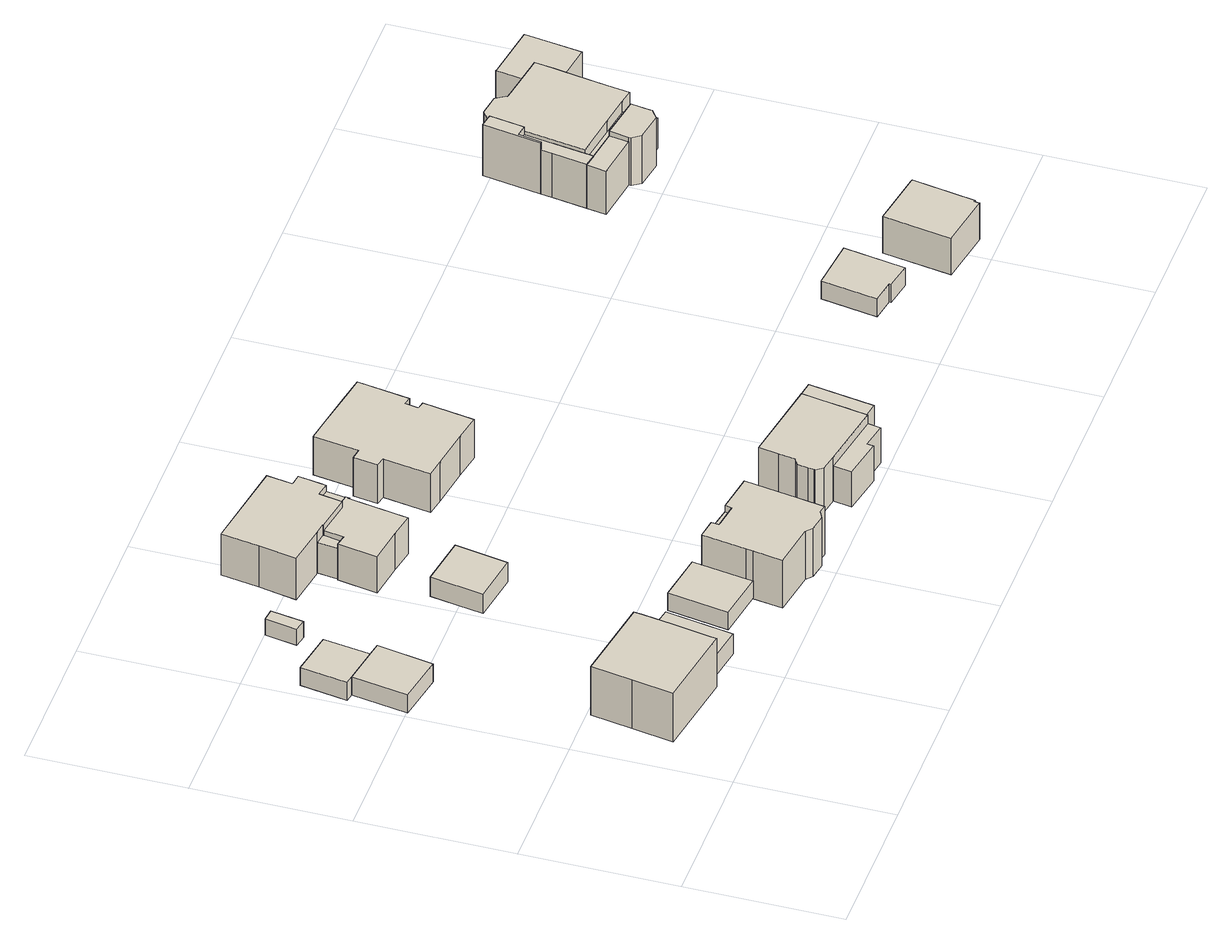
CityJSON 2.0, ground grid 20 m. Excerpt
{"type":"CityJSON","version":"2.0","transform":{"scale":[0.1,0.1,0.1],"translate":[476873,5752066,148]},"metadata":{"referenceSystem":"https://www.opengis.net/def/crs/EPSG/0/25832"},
"CityObjects":{
"building1":{"type":"Building","attributes":{"Gemeindeschluessel":"05754036","BezugspunktDach":"2000","function":"31001_1010","measuredHeight":8.88},"address":[{"country":"Germany","locality":"Schloß Holte-Stukenbrock","thoroughfareNumber":"26","thoroughfareName":"Am Forthof"}],"geometry":[{"type":"Solid","lod":"1","boundaries":[[[[0,1,2,3,4,5,6,7]],[[8,9,10,11,12,13,14,15]],[[8,15,7,6]],[[9,8,6,5]],[[10,9,5,4]],[[11,10,4,3]],[[12,11,3,2]],[[13,12,2,1]],[[14,13,1,0]],[[15,14,0,7]]]]}]},
"building2":{"type":"Building","attributes":{"Gemeindeschluessel":"05754036","BezugspunktDach":"2000","function":"31001_2463","measuredHeight":2.74},"address":[{"country":"Germany","locality":"Schloß Holte-Stukenbrock","thoroughfareNumber":"11","thoroughfareName":"Am Forthof"}],"geometry":[{"type":"Solid","lod":"1","boundaries":[[[[16,17,18,19,20]],[[21,22,23,24,25]],[[21,25,20,19]],[[22,21,19,18]],[[23,22,18,17]],[[24,23,17,16]],[[25,24,16,20]]]]}]},
"building3":{"type":"Building","attributes":{"Gemeindeschluessel":"05754036","BezugspunktDach":"2000","function":"51009_1610","measuredHeight":2.7},"address":[{"country":"Germany"}],"geometry":[{"type":"Solid","lod":"1","boundaries":[[[[26,27,17,16,28]],[[24,23,29,30,31]],[[24,31,28,16]],[[23,24,16,17]],[[29,23,17,27]],[[30,29,27,26]],[[31,30,26,28]]]]}]},
"building4":{"type":"Building","attributes":{"Gemeindeschluessel":"05754036","BezugspunktDach":"2000","function":"31001_2463","measuredHeight":3},"address":[{"country":"Germany","locality":"Schloß Holte-Stukenbrock","thoroughfareNumber":"26","thoroughfareName":"Am Forthof"}],"geometry":[{"type":"Solid","lod":"1","boundaries":[[[[32,33,34,35]],[[36,37,38,39]],[[36,39,35,34]],[[37,36,34,33]],[[38,37,33,32]],[[39,38,32,35]]]]}]},
"building5":{"type":"Building","attributes":{"Gemeindeschluessel":"05754036","BezugspunktDach":"2000","function":"51009_1610","measuredHeight":2.48},"address":[{"country":"Germany"}],"geometry":[{"type":"Solid","lod":"1","boundaries":[[[[40,41,42,43]],[[44,45,46,47]],[[44,47,43,42]],[[45,44,42,41]],[[46,45,41,40]],[[47,46,40,43]]]]}]},
"building6":{"type":"Building","attributes":{"Gemeindeschluessel":"05754036","BezugspunktDach":"2000","function":"31001_2463","measuredHeight":2.63},"address":[{"country":"Germany","locality":"Schloß Holte-Stukenbrock","thoroughfareNumber":"30","thoroughfareName":"Am Forthof"}],"geometry":[{"type":"Solid","lod":"1","boundaries":[[[[48,49,50,51,52]],[[53,54,55,56,57]],[[53,57,52,51]],[[54,53,51,50]],[[55,54,50,49]],[[56,55,49,48]],[[57,56,48,52]]]]}]},
"building7":{"type":"Building","attributes":{"Gemeindeschluessel":"05754036","BezugspunktDach":"2000","function":"31001_2463","measuredHeight":2.87},"address":[{"country":"Germany","locality":"Schloß Holte-Stukenbrock","thoroughfareNumber":"13","thoroughfareName":"Am Forthof"}],"geometry":[{"type":"Solid","lod":"1","boundaries":[[[[58,59,60,61]],[[62,63,64,65]],[[62,65,61,60]],[[63,62,60,59]],[[64,63,59,58]],[[65,64,58,61]]]]}]},
"building8":{"type":"Building","attributes":{"Gemeindeschluessel":"05754036","function":"31001_1010"},"address":[{"country":"Germany","locality":"Schloß Holte-Stukenbrock","thoroughfareNumber":"30","thoroughfareName":"Am Forthof"}],"children":["building8-1","building8-2"]},
"building8-1":{"type":"BuildingPart","attributes":{"BezugspunktDach":"2000","measuredHeight":8.7},"parents":["building8"],"geometry":[{"type":"Solid","lod":"1","boundaries":[[[[66,67,68,69,70,71,72,73,74,75,76,77,78,79,80]],[[81,82,83,84,85,86,87,88,89,90,91,92,93,94,95]],[[81,95,80,79]],[[82,81,79,78]],[[83,82,78,77]],[[84,83,77,76]],[[85,84,76,75]],[[86,85,75,74]],[[87,86,74,73]],[[88,87,73,72]],[[89,88,72,71]],[[90,89,71,70]],[[91,90,70,69]],[[92,91,69,68]],[[93,92,68,67]],[[94,93,67,66]],[[95,94,66,80]]]]}]},
"building8-2":{"type":"BuildingPart","attributes":{"BezugspunktDach":"2000","measuredHeight":5.95},"address":[{"country":"Germany","locality":"Schloß Holte-Stukenbrock","thoroughfareNumber":"30","thoroughfareName":"Am Forthof"}],"parents":["building8"],"geometry":[{"type":"Solid","lod":"1","boundaries":[[[[96,97,98,99]],[[100,101,102,103]],[[100,103,99,98]],[[101,100,98,97]],[[102,101,97,96]],[[103,102,96,99]]]]}]},
"building9":{"type":"Building","attributes":{"Gemeindeschluessel":"05754036","function":"31001_1010"},"address":[{"country":"Germany","locality":"Schloß Holte-Stukenbrock","thoroughfareNumber":"13","thoroughfareName":"Am Forthof"}],"children":["building9-1","building9-2","building9-3","building9-4"]},
"building9-1":{"type":"BuildingPart","attributes":{"BezugspunktDach":"2000","measuredHeight":8.66},"parents":["building9"],"geometry":[{"type":"Solid","lod":"1","boundaries":[[[[104,105,106,107,108,109,110,111,112,113,114,115,116,117,118]],[[119,120,121,122,123,124,125,126,127,128,129,130,131,132,133]],[[119,133,118,117]],[[120,119,117,116]],[[121,120,116,115]],[[122,121,115,114]],[[123,122,114,113]],[[124,123,113,112]],[[125,124,112,111]],[[126,125,111,110]],[[127,126,110,109]],[[128,127,109,108]],[[129,128,108,107]],[[130,129,107,106]],[[131,130,106,105]],[[132,131,105,104]],[[133,132,104,118]]]]}]},
"building9-2":{"type":"BuildingPart","attributes":{"BezugspunktDach":"2000","measuredHeight":7.78},"parents":["building9"],"geometry":[{"type":"Solid","lod":"1","boundaries":[[[[134,135,136,137,138,139,140,141,142,143,144,145]],[[122,121,146,147,148,149,150,151,152,153,123,154]],[[122,154,145,144]],[[121,122,144,143]],[[146,121,143,142]],[[147,146,142,141]],[[148,147,141,140]],[[149,148,140,139]],[[150,149,139,138]],[[151,150,138,137]],[[152,151,137,136]],[[153,152,136,135]],[[123,153,135,134]],[[154,123,134,145]]]]}]},
"building9-3":{"type":"BuildingPart","attributes":{"BezugspunktDach":"2000","measuredHeight":4.52},"address":[{"country":"Germany","locality":"Schloß Holte-Stukenbrock","thoroughfareNumber":"13","thoroughfareName":"Am Forthof"}],"parents":["building9"],"geometry":[{"type":"Solid","lod":"1","boundaries":[[[[155,156,157,158]],[[159,160,161,162]],[[159,162,158,157]],[[160,159,157,156]],[[161,160,156,155]],[[162,161,155,158]]]]}]},
"building9-4":{"type":"BuildingPart","attributes":{"BezugspunktDach":"2000","measuredHeight":5.57},"address":[{"country":"Germany","locality":"Schloß Holte-Stukenbrock","thoroughfareNumber":"13","thoroughfareName":"Am Forthof"}],"parents":["building9"],"geometry":[{"type":"Solid","lod":"1","boundaries":[[[[163,164,165,166]],[[167,168,169,170]],[[167,170,166,165]],[[168,167,165,164]],[[169,168,164,163]],[[170,169,163,166]]]]}]},
"building10":{"type":"Building","attributes":{"Gemeindeschluessel":"05754036","function":"31001_1010"},"address":[{"country":"Germany","locality":"Schloß Holte-Stukenbrock","thoroughfareNumber":"34","thoroughfareName":"Am Forthof"}],"children":["building10-1","building10-2"]},
"building10-1":{"type":"BuildingPart","attributes":{"BezugspunktDach":"2000","measuredHeight":7.82},"parents":["building10"],"geometry":[{"type":"Solid","lod":"1","boundaries":[[[[171,172,173,174,175,176,177,178,179,180,181,182,183,184,185]],[[186,187,188,189,190,191,192,193,194,195,196,197,198,199,200]],[[186,200,185,184]],[[187,186,184,183]],[[188,187,183,182]],[[189,188,182,181]],[[190,189,181,180]],[[191,190,180,179]],[[192,191,179,178]],[[193,192,178,177]],[[194,193,177,176]],[[195,194,176,175]],[[196,195,175,174]],[[197,196,174,173]],[[198,197,173,172]],[[199,198,172,171]],[[200,199,171,185]]]]}]},
"building10-2":{"type":"BuildingPart","attributes":{"BezugspunktDach":"2000","measuredHeight":5.29},"parents":["building10"],"geometry":[{"type":"Solid","lod":"1","boundaries":[[[[201,202,203,204,205,206]],[[207,208,209,210,187,186]],[[207,186,206,205]],[[208,207,205,204]],[[209,208,204,203]],[[210,209,203,202]],[[187,210,202,201]],[[186,187,201,206]]]]}]},
"building11":{"type":"Building","attributes":{"Gemeindeschluessel":"05754036","function":"31001_1010"},"address":[{"country":"Germany","locality":"Schloß Holte-Stukenbrock","thoroughfareNumber":"15","thoroughfareName":"Am Forthof"}],"children":["building11-1","building11-2"]},
"building11-1":{"type":"BuildingPart","attributes":{"BezugspunktDach":"2000","measuredHeight":8.99},"parents":["building11"],"geometry":[{"type":"Solid","lod":"1","boundaries":[[[[211,212,213,214,215,216,217,218,219,220,221,222,223,224,225,226]],[[227,228,229,230,231,232,233,234,235,236,237,238,239,240,241,242]],[[227,242,226,225]],[[228,227,225,224]],[[229,228,224,223]],[[230,229,223,222]],[[231,230,222,221]],[[232,231,221,220]],[[233,232,220,219]],[[234,233,219,218]],[[235,234,218,217]],[[236,235,217,216]],[[237,236,216,215]],[[238,237,215,214]],[[239,238,214,213]],[[240,239,213,212]],[[241,240,212,211]],[[242,241,211,226]]]]}]},
"building11-2":{"type":"BuildingPart","attributes":{"BezugspunktDach":"2000","measuredHeight":3.65},"address":[{"country":"Germany","locality":"Schloß Holte-Stukenbrock","thoroughfareNumber":"15","thoroughfareName":"Am Forthof"}],"parents":["building11"],"geometry":[{"type":"Solid","lod":"1","boundaries":[[[[243,244,245,246]],[[230,229,228,227]],[[230,227,246,245]],[[229,230,245,244]],[[228,229,244,243]],[[227,228,243,246]]]]}]},
"building12":{"type":"Building","attributes":{"Gemeindeschluessel":"05754036","BezugspunktDach":"2000","function":"31001_2463","measuredHeight":2.92},"address":[{"country":"Germany","locality":"Schloß Holte-Stukenbrock","thoroughfareNumber":"34","thoroughfareName":"Am Forthof"}],"geometry":[{"type":"Solid","lod":"1","boundaries":[[[[247,248,249,250,251,252]],[[253,254,255,256,257,258]],[[253,258,252,251]],[[254,253,251,250]],[[255,254,250,249]],[[256,255,249,248]],[[257,256,248,247]],[[258,257,247,252]]]]}]},
"building13":{"type":"Building","attributes":{"Gemeindeschluessel":"05754036","BezugspunktDach":"2000","function":"31001_2463","measuredHeight":2.73},"address":[{"country":"Germany","locality":"Schloß Holte-Stukenbrock","thoroughfareNumber":"42","thoroughfareName":"Am Forthof"}],"geometry":[{"type":"Solid","lod":"1","boundaries":[[[[259,260,261,262,263,264]],[[265,266,267,268,269,270]],[[265,270,264,263]],[[266,265,263,262]],[[267,266,262,261]],[[268,267,261,260]],[[269,268,260,259]],[[270,269,259,264]]]]}]},
"building14":{"type":"Building","attributes":{"Gemeindeschluessel":"05754036","BezugspunktDach":"2000","function":"31001_2463","measuredHeight":6.85},"address":[{"country":"Germany","locality":"Schloß Holte-Stukenbrock","thoroughfareNumber":"44","thoroughfareName":"Am Forthof"}],"geometry":[{"type":"Solid","lod":"1","boundaries":[[[[271,272,273,274,275,276,277]],[[278,279,280,281,282,283,284]],[[278,284,277,276]],[[279,278,276,275]],[[280,279,275,274]],[[281,280,274,273]],[[282,281,273,272]],[[283,282,272,271]],[[284,283,271,277]]]]}]},
"building15":{"type":"Building","attributes":{"Gemeindeschluessel":"05754036","BezugspunktDach":"2000","function":"51009_1610","measuredHeight":8.98},"address":[{"country":"Germany"}],"geometry":[{"type":"Solid","lod":"1","boundaries":[[[[285,286,287,288]],[[289,290,291,292]],[[289,292,288,287]],[[290,289,287,286]],[[291,290,286,285]],[[292,291,285,288]]]]}]},
"building16":{"type":"Building","attributes":{"Gemeindeschluessel":"05754036","BezugspunktDach":"2000","function":"51009_1610","measuredHeight":7.62},"address":[{"country":"Germany"}],"geometry":[{"type":"Solid","lod":"1","boundaries":[[[[293,294,295,296,297,298]],[[299,300,301,302,303,304]],[[299,304,298,297]],[[300,299,297,296]],[[301,300,296,295]],[[302,301,295,294]],[[303,302,294,293]],[[304,303,293,298]]]]}]},
"building17":{"type":"Building","attributes":{"Gemeindeschluessel":"05754036","function":"31001_1010"},"address":[{"country":"Germany","locality":"Schloß Holte-Stukenbrock","thoroughfareNumber":"19","thoroughfareName":"Am Forthof"}],"children":["building17-1","building17-2","building17-3","building17-4"]},
"building17-1":{"type":"BuildingPart","attributes":{"BezugspunktDach":"2000","measuredHeight":9.52},"parents":["building17"],"geometry":[{"type":"Solid","lod":"1","boundaries":[[[[305,306,307,308,309,310,311,312,313,314,315,316,317,318,319,320,321]],[[322,323,324,325,299,304,326,327,328,329,330,331,332,333,334,335,336]],[[322,336,321,320]],[[323,322,320,319]],[[324,323,319,318]],[[325,324,318,317]],[[299,325,317,316]],[[304,299,316,315]],[[326,304,315,314]],[[327,326,314,313]],[[328,327,313,312]],[[329,328,312,311]],[[330,329,311,310]],[[331,330,310,309]],[[332,331,309,308]],[[333,332,308,307]],[[334,333,307,306]],[[335,334,306,305]],[[336,335,305,321]]]]}]},
"building17-2":{"type":"BuildingPart","attributes":{"BezugspunktDach":"2000","measuredHeight":5.59},"parents":["building17"],"geometry":[{"type":"Solid","lod":"1","boundaries":[[[[337,338,339,340,341]],[[342,292,343,325,323]],[[342,323,341,340]],[[292,342,340,339]],[[343,292,339,338]],[[325,343,338,337]],[[323,325,337,341]]]]}]},
"building17-3":{"type":"BuildingPart","attributes":{"BezugspunktDach":"2000","measuredHeight":7.66},"parents":["building17"],"geometry":[{"type":"Solid","lod":"1","boundaries":[[[[344,345,346,347,348,349,350,351]],[[352,343,291,353,302,301,300,299]],[[352,299,351,350]],[[343,352,350,349]],[[291,343,349,348]],[[353,291,348,347]],[[302,353,347,346]],[[301,302,346,345]],[[300,301,345,344]],[[299,300,344,351]]]]}]},
"building17-4":{"type":"BuildingPart","attributes":{"BezugspunktDach":"2000","measuredHeight":7.14},"parents":["building17"],"geometry":[{"type":"Solid","lod":"1","boundaries":[[[[354,355,356,357,358,359,360,361]],[[362,363,364,289,292,342,365,366]],[[362,366,361,360]],[[363,362,360,359]],[[364,363,359,358]],[[289,364,358,357]],[[292,289,357,356]],[[342,292,356,355]],[[365,342,355,354]],[[366,365,354,361]]]]}]},
"building18":{"type":"Building","attributes":{"Gemeindeschluessel":"05754036","BezugspunktDach":"2000","function":"51009_1610","measuredHeight":4.87},"address":[{"country":"Germany"}],"geometry":[{"type":"Solid","lod":"1","boundaries":[[[[367,368,369,370]],[[371,365,323,322]],[[371,322,370,369]],[[365,371,369,368]],[[323,365,368,367]],[[322,323,367,370]]]]}]},
"building19":{"type":"Building","attributes":{"Gemeindeschluessel":"05754036","BezugspunktDach":"2000","function":"51009_1610","measuredHeight":6.03},"address":[{"country":"Germany"}],"geometry":[{"type":"Solid","lod":"1","boundaries":[[[[372,373,374,375]],[[376,377,378,379]],[[376,379,375,374]],[[377,376,374,373]],[[378,377,373,372]],[[379,378,372,375]]]]}]},
"building20":{"type":"Building","attributes":{"Gemeindeschluessel":"05754036","BezugspunktDach":"2000","function":"31001_2463","measuredHeight":5.34},"address":[{"country":"Germany","locality":"Schloß Holte-Stukenbrock","thoroughfareNumber":"19","thoroughfareName":"Am Forthof"}],"geometry":[{"type":"Solid","lod":"1","boundaries":[[[[380,381,382,383,384,385,386]],[[387,388,389,390,391,392,393]],[[387,393,386,385]],[[388,387,385,384]],[[389,388,384,383]],[[390,389,383,382]],[[391,390,382,381]],[[392,391,381,380]],[[393,392,380,386]]]]}]}
},
"vertices":[
[170,124,77],[177,168,77],[178,177,77],[68,195,77],[59,142,77],[50,89,77],[161,71,77],[162,80,77],[161,71,4],[50,89,4],[59,142,4],[68,195,4],[178,177,4],[177,168,4],[170,124,4],[162,80,4],
[67,463,31],[20,471,31],[8,399,31],[71,388,31],[84,460,31],[71,388,4],[8,399,4],[20,471,4],[67,463,4],[84,460,4],
[19,533,31],[9,473,31],[76,523,31],[9,473,4],[19,533,4],[76,523,4],
[177,168,36],[162,80,36],[222,70,36],[237,157,36],[222,70,6],[162,80,6],[177,168,6],[237,157,6],
[92,599,30],[85,558,30],[101,555,30],[108,597,30],[101,555,6],[85,558,6],[92,599,6],[108,597,6],
[337,156,33],[274,166,33],[261,88,33],[325,78,33],[335,144,33],[325,78,7],[261,88,7],[274,166,7],[337,156,7],[335,144,7],
[217,437,35],[205,369,35],[269,359,35],[281,427,35],[269,359,6],[205,369,6],[217,437,6],[281,427,6],
[360,140,78],[335,144,78],[326,87,78],[325,78,78],[319,40,78],[377,31,78],[385,24,78],[406,20,78],[416,25,78],[427,23,78],[435,70,78],[444,126,78],[394,134,78],[392,125,78],[359,130,78],[392,125,6],[394,134,6],[444,126,6],[435,70,6],[427,23,6],[416,25,6],[406,20,6],[385,24,6],[377,31,6],[319,40,6],[325,78,6],[326,87,6],[335,144,6],[360,140,6],[359,130,6],
[360,140,69],[359,130,69],[392,125,69],[394,134,69],[392,125,10],[359,130,10],[360,140,10],[394,134,10],
[303,609,70],[306,626,70],[291,628,70],[296,661,70],[179,680,70],[171,631,70],[162,583,70],[215,574,70],[230,572,70],[230,571,70],[277,563,70],[278,568,70],[282,593,70],[300,590,70],[301,597,70],[300,590,8],[282,593,8],[278,568,8],[277,563,8],[230,571,8],[230,572,8],[215,574,8],[162,583,8],[171,631,8],[179,680,8],[296,661,8],[291,628,8],[306,626,8],[303,609,8],[301,597,8],
[230,571,62],[225,545,62],[211,548,62],[202,497,62],[249,490,62],[281,484,62],[294,561,62],[295,560,62],[296,565,62],[278,568,62],[277,563,62],[262,566,62],[296,565,8],[295,560,8],[294,561,8],[281,484,8],[249,490,8],[202,497,8],[211,548,8],[225,545,8],[262,566,8],
[215,574,55],[211,548,55],[225,545,55],[230,572,55],[225,545,9],[211,548,9],[215,574,9],[230,572,9],
[282,593,61],[278,568,61],[296,565,61],[300,590,61],[296,565,9],[278,568,9],[282,593,9],[300,590,9],
[607,51,77],[613,86,77],[617,111,77],[615,111,77],[508,129,77],[504,103,77],[501,82,77],[492,77,77],[490,63,77],[489,55,77],[489,54,77],[495,45,77],[517,41,77],[603,26,77],[606,46,77],[603,26,11],[517,41,11],[495,45,11],[489,54,11],[489,55,11],[490,63,11],[492,77,11],[501,82,11],[504,103,11],[508,129,11],[615,111,11],[617,111,11],[613,86,11],[607,51,11],[606,46,11],
[517,41,64],[513,17,64],[566,7,64],[567,15,64],[600,9,64],[603,26,64],[600,9,11],[567,15,11],[566,7,11],[513,17,11],
[456,618,70],[406,627,70],[381,631,70],[372,573,70],[358,575,70],[353,544,70],[366,541,70],[356,480,70],[380,476,70],[432,468,70],[466,462,70],[477,528,70],[467,530,70],[470,547,70],[480,545,70],[491,612,70],[480,545,12],[470,547,12],[467,530,12],[477,528,12],[466,462,12],[432,468,12],[380,476,12],[356,480,12],[366,541,12],[353,544,12],[358,575,12],[372,573,12],[381,631,12],[406,627,12],[456,618,12],[491,612,12],
[470,547,49],[467,530,49],[477,528,49],[480,545,49],
[619,130,41],[615,111,41],[617,111,41],[606,46,41],[663,37,41],[677,121,41],[663,37,12],[606,46,12],[617,111,12],[615,111,12],[619,130,12],[677,121,12],
[862,164,41],[850,92,41],[880,87,41],[880,84,41],[914,78,41],[927,157,41],[914,78,14],[880,84,14],[880,87,14],[850,92,14],[862,164,14],[927,157,14],
[1041,111,63],[970,123,63],[956,35,63],[1027,23,63],[1028,30,63],[1030,29,63],[1044,110,63],[1030,29,8],[1028,30,8],[1027,23,8],[956,35,8],[970,123,8],[1041,111,8],[1044,110,8],
[931,471,85],[927,446,85],[986,437,85],[990,462,85],[986,437,20],[927,446,20],[931,471,20],[990,462,20],
[952,604,97],[940,530,97],[942,530,97],[947,559,97],[962,557,97],[969,601,97],[962,557,20],[947,559,20],[942,530,20],[940,530,20],[952,604,20],[969,601,20],
[1077,534,91],[1081,557,91],[1085,583,91],[1083,583,91],[1027,592,91],[1016,594,91],[1016,596,91],[1008,608,91],[981,612,91],[970,604,91],[969,601,91],[962,557,91],[950,479,91],[1008,470,91],[1047,464,91],[1066,461,91],[1070,490,91],[1066,461,20],[1047,464,20],[1008,470,20],[950,479,20],[970,604,20],[981,612,20],[1008,608,20],[1016,596,20],[1016,594,20],[1027,592,20],[1083,583,20],[1085,583,20],[1081,557,20],[1077,534,20],[1070,490,20],
[950,479,76],[948,468,76],[990,462,76],[1045,453,76],[1047,464,76],[1045,453,20],[948,468,20],
[947,559,86],[942,530,86],[940,530,86],[938,515,86],[931,471,86],[948,468,86],[955,513,86],[962,557,86],[955,513,20],[938,515,20],
[1041,428,92],[1045,453,92],[990,462,92],[986,437,92],[986,434,92],[994,423,92],[1029,417,92],[1041,426,92],[1029,417,20],[994,423,20],[986,434,20],[1041,428,20],[1041,426,20],
[1047,464,66],[1041,428,66],[1060,425,66],[1066,461,66],[1060,425,20],
[1077,534,70],[1070,490,70],[1084,488,70],[1091,532,70],[1084,488,21],[1070,490,21],[1077,534,21],[1091,532,21],
[1093,631,62],[1091,632,62],[1083,583,62],[1085,583,62],[1081,557,62],[1153,546,62],[1164,620,62],[1153,546,21],[1081,557,21],[1085,583,21],[1083,583,21],[1091,632,21],[1093,631,21],[1164,620,21]
]}
